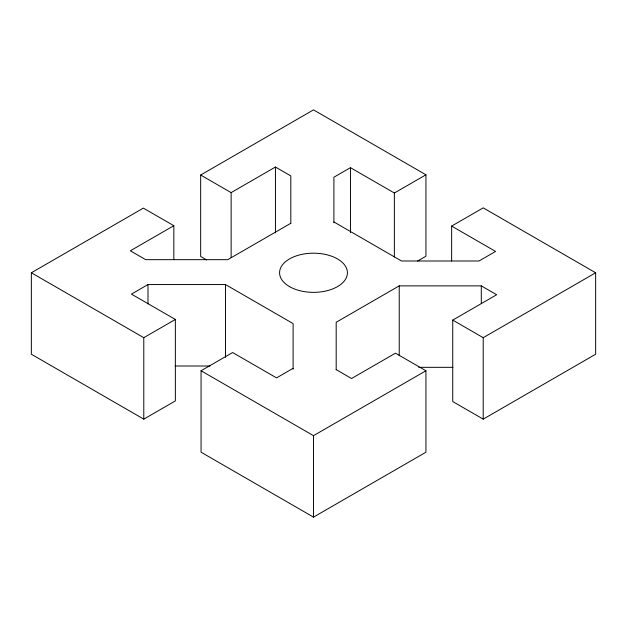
<?xml version="1.0" encoding="UTF-8"?>
<svg xmlns="http://www.w3.org/2000/svg" width="627" height="627" viewBox="0 0 627 627"><rect width="100%" height="100%" fill="white"/><g stroke="black" fill="none" stroke-linecap="round" stroke-linejoin="round"><path stroke-width="0.94" d="M293.099 369.162L293.099 323.587L225.485 284.556L147.996 284.556L131.443 294.11L175.356 319.464L175.356 400.912L143.787 419.142L31.35 354.224L31.35 272.776L143.364 208.109L173.836 225.696L173.836 259.641M206.589 259.892L200.664 256.474L200.664 175.027L313.5 109.874L425.937 174.792L425.937 256.239L417.629 261.036M173.836 225.696L130.345 250.808L145.707 259.672L227.773 259.672L290.81 223.283M200.664 175.027L231.136 192.614L275.449 167.033L290.81 175.905L290.81 223.416M425.937 174.792L394.367 193.014L350.454 167.668L333.901 177.222L333.901 222.797M31.35 272.776L143.787 337.687L175.356 319.464M336.19 369.648L351.551 378.52L395.465 353.166L425.937 370.761L425.937 452.208L313.5 517.126L201.063 452.208L201.063 370.761L232.633 352.531L276.546 377.885L293.099 368.331M451.644 260.997L451.644 226.088L483.213 207.858L595.65 272.776L595.65 354.224L483.213 419.142L452.741 401.546L452.741 320.099L496.655 294.745L481.293 285.873L399.227 285.873L336.19 322.27L336.19 369.781M201.063 370.761L313.5 435.671L425.937 370.761M452.741 320.099L483.213 337.687L595.65 272.776M175.121 366.003L209.99 366.003M418.765 367.328L452.96 367.328M451.644 226.088L495.557 251.435L479.004 260.997L401.515 260.997L333.901 221.958M483.213 337.687L483.213 419.142M481.293 285.873L481.293 303.327M399.227 285.873L399.227 355.689M394.367 193.014L394.367 257.015M350.454 167.668L350.454 232.633M313.5 435.671L313.5 517.126M275.449 167.033L275.449 232.97M231.136 192.614L231.136 257.579M225.485 284.556L225.485 357.28M147.996 284.556L147.996 303.946M143.787 337.687L143.787 419.142M289.517 286.617A33.913 19.578 0 0 0 346.261 277.839A33.913 19.578 0 0 0 304.722 253.857A33.913 19.578 0 0 0 289.517 286.617"/></g></svg>
